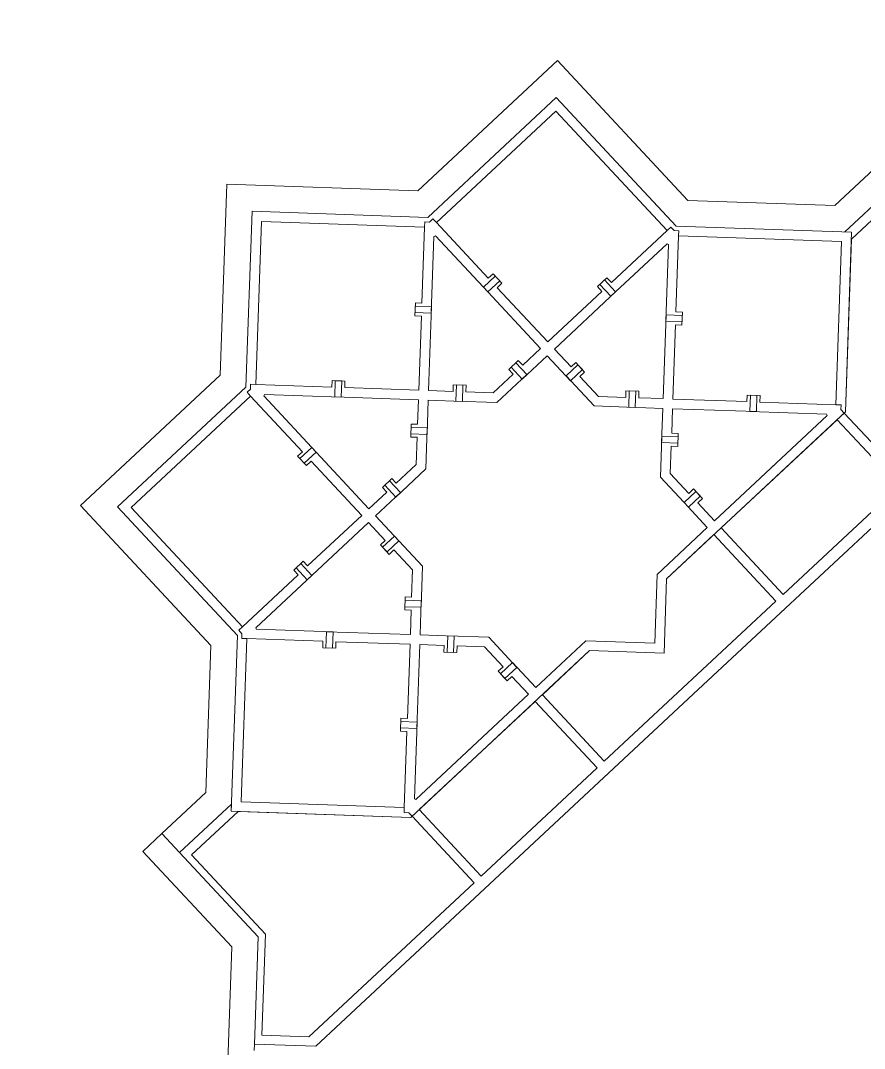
# Model space of a CAD drawing. Header units: inches. Extents: x 733725 to 1472938, y 4017711 to 8040520.
# Drawn here: x 734738.35 to 734764.37, y 4018826.82 to 4018858.49 of the extents above; entities that cross this region are included whole.
import ezdxf

# ---------------------------------------------------------------- set-up
doc = ezdxf.new("R2010")
doc.units = ezdxf.units.IN
doc.header["$MEASUREMENT"] = 0
doc.layers.add('H-HARAM3', color=123, linetype='Continuous', lineweight=5)
doc.layers.add('H-MAFSALL', color=31, linetype='Continuous', lineweight=13)

msp = doc.modelspace()

# ---------------------------------------------------------------- hatches: boundary and pattern name
at = {"layer": 'H-MAFSALL'}
h = msp.add_hatch(dxfattribs=at)
h.set_pattern_fill('ANGLE', color=256, scale=0.3, angle=45, style=0)
h.set_pattern_definition([(44.999999983, (-0.0012, 0.0002), (-1.4817422595, 1.4817422604), [1.524, -0.5715]), (134.999999983, (-0.0012, 0.0002), (-1.4817422604, -1.4817422595), [1.524, -0.5715])])
edge = h.paths.add_edge_path(flags=16)
edge.add_arc((734483.445, 4019138.19), 8, -50, 310)
edge = h.paths.add_edge_path(flags=16)
edge.add_arc((735041.69, 4018744.78), 5, 130, 310)
edge.add_arc((735041.69, 4018744.78), 5, -50, 130)
edge = h.paths.add_edge_path(flags=16)
edge.add_arc((734929.449, 4018650.032), 10, 307.1029, 310)
edge.add_line((734935.877, 4018642.372), (734935.481, 4018642.057))
edge = h.paths.add_edge_path(flags=16)
edge.add_arc((734448.304, 4018988.959), 5, -50, 310)
edge = h.paths.add_edge_path(flags=16)
edge.add_arc((734929.449, 4018650.032), 10, -50, 310)
edge = h.paths.add_edge_path()
edge.add_line((734470.495, 4018819.804), (734535.003, 4018852.189))
edge.add_line((734535.003, 4018852.189), (734535.003, 4018852.189))
edge.add_line((734535.003, 4018852.189), (734572.914, 4018810.916))
edge.add_arc((734615.714, 4018815.067), 43, 185.5397, 259.5981)
edge.add_line((734607.95, 4018772.774), (734656.259, 4018720.181))
edge.add_line((734656.259, 4018720.181), (734681.017, 4018702.881))
edge.add_line((734681.017, 4018702.881), (734689.467, 4018687.669))
edge.add_line((734689.467, 4018687.669), (734694.857, 4018680.12))
edge.add_line((734694.857, 4018680.12), (734719.321, 4018651.346))
edge.add_line((734719.321, 4018651.346), (734735.321, 4018631.946))
edge.add_line((734735.321, 4018631.946), (734738.811, 4018624.304))
edge.add_line((734738.811, 4018624.304), (734748.26, 4018603.512))
edge.add_line((734748.26, 4018603.512), (734747.516, 4018601.656))
edge.add_arc((734785.506, 4018511.871), 97.491, 107.72929, 112.93457, ccw=False)
edge.add_arc((734656.551, 4018541.881), 117.492, 25.08126, 32.34036, ccw=False)
edge.add_line((734762.964, 4018591.686), (734809.18, 4018581.942))
edge.add_line((734809.18, 4018581.942), (734866.219, 4018571.729))
edge.add_line((734866.219, 4018571.729), (734867.898, 4018578.513))
edge.add_line((734867.898, 4018578.513), (734907.725, 4018615.005))
edge.add_line((734907.725, 4018615.005), (734912.431, 4018609.829))
edge.add_line((734912.431, 4018609.829), (734975.64, 4018667.103))
edge.add_line((734975.64, 4018667.103), (734970.981, 4018672.229))
edge.add_line((734970.981, 4018672.229), (735032.04, 4018727.74))
edge.add_line((735032.04, 4018727.74), (735037.306, 4018722.006))
edge.add_line((735037.306, 4018722.006), (735052.413, 4018735.663))
edge.add_line((735052.413, 4018735.663), (735059.338, 4018741.922))
edge.add_line((735059.338, 4018741.922), (735066.401, 4018748.341))
edge.add_line((735066.401, 4018748.341), (735061.106, 4018754.165))
edge.add_line((735061.106, 4018754.165), (735117.118, 4018805.091))
edge.add_line((735117.118, 4018805.091), (735104.817, 4018818.622))
edge.add_line((735104.817, 4018818.622), (734958.677, 4018685.762))
edge.add_line((734958.677, 4018685.762), (734951.519, 4018693.635))
edge.add_line((734951.519, 4018693.635), (734933.872, 4018677.591))
edge.add_line((734933.872, 4018677.591), (734905.385, 4018651.693))
edge.add_line((734905.385, 4018651.693), (734888.108, 4018635.985))
edge.add_line((734888.108, 4018635.985), (734892.767, 4018630.86))
edge.add_line((734892.767, 4018630.86), (734854.667, 4018596.221))
edge.add_line((734854.667, 4018596.221), (734784.293, 4018608.823))
edge.add_arc((734788.7, 4018633.431), 25, 217.1653, 259.8479, ccw=False)
edge.add_line((734768.777, 4018618.328), (734704.047, 4018703.715))
edge.add_line((734704.047, 4018703.715), (734708.534, 4018710.947))
edge.add_line((734708.534, 4018710.947), (734700.207, 4018716.114))
edge.add_line((734700.207, 4018716.114), (734704.039, 4018722.289))
edge.add_line((734704.039, 4018722.289), (734698.091, 4018725.98))
edge.add_line((734698.091, 4018725.98), (734702.273, 4018732.721))
edge.add_line((734702.273, 4018732.721), (734702.336, 4018732.679))
edge.add_arc((734708.117, 4018741.415), 10.475, 236.5024, 314.0512)
edge.add_line((734715.401, 4018733.886), (734717.159, 4018735.485))
edge.add_line((734717.159, 4018735.485), (734722.231, 4018740.095))
edge.add_line((734722.231, 4018740.095), (734720.065, 4018742.478))
edge.add_line((734720.065, 4018742.478), (734726.132, 4018747.994))
edge.add_line((734726.132, 4018747.994), (734719.41, 4018755.387))
edge.add_line((734719.41, 4018755.387), (734713.218, 4018749.758))
edge.add_line((734713.218, 4018749.758), (734710.291, 4018752.978))
edge.add_line((734710.291, 4018752.978), (734716.483, 4018758.607))
edge.add_line((734716.483, 4018758.607), (734709.759, 4018766.003))
edge.add_line((734709.759, 4018766.003), (734703.567, 4018760.373))
edge.add_line((734703.567, 4018760.373), (734700.64, 4018763.593))
edge.add_line((734700.64, 4018763.593), (734706.832, 4018769.222))
edge.add_line((734706.832, 4018769.222), (734700.111, 4018776.616))
edge.add_line((734700.111, 4018776.616), (734694.4, 4018771.424))
edge.add_line((734694.4, 4018771.424), (734692.234, 4018773.807))
edge.add_line((734692.234, 4018773.807), (734686.631, 4018768.713))
edge.add_line((734686.631, 4018768.713), (734683.931, 4018766.258))
edge.add_arc((734691.488, 4018755.604), 13.062, 125.3471, 234.1486)
edge.add_line((734683.838, 4018745.017), (734679.674, 4018738.306))
edge.add_line((734679.674, 4018738.306), (734673.726, 4018741.996))
edge.add_line((734673.726, 4018741.996), (734673.41, 4018741.491))
edge.add_line((734673.41, 4018741.491), (734673.274, 4018741.576))
edge.add_line((734673.274, 4018741.576), (734669.424, 4018735.372))
edge.add_line((734669.424, 4018735.372), (734662.891, 4018739.425))
edge.add_line((734662.891, 4018739.425), (734661.12, 4018740.524))
edge.add_line((734661.12, 4018740.524), (734662.269, 4018742.424))
edge.add_line((734662.269, 4018742.424), (734639.091, 4018767.919))
edge.add_line((734639.091, 4018767.919), (734644.863, 4018773.166))
edge.add_line((734644.863, 4018773.166), (734641.27, 4018777.117))
edge.add_line((734641.27, 4018777.117), (734635.499, 4018771.87))
edge.add_line((734635.499, 4018771.87), (734624.539, 4018783.924))
edge.add_line((734624.539, 4018783.924), (734623.801, 4018783.25))
edge.add_line((734623.801, 4018783.25), (734611.491, 4018796.79))
edge.add_line((734611.491, 4018796.79), (734615.969, 4018800.904))
edge.add_line((734615.969, 4018800.904), (734613.206, 4018803.943))
edge.add_line((734613.206, 4018803.943), (734611.359, 4018802.264))
edge.add_line((734611.359, 4018802.264), (734611.02, 4018802.637))
edge.add_line((734611.02, 4018802.637), (734608.08, 4018802.777))
edge.add_line((734608.08, 4018802.777), (734607.708, 4018802.438))
edge.add_line((734607.708, 4018802.438), (734600.959, 4018809.861))
edge.add_line((734600.959, 4018809.861), (734601.332, 4018810.2))
edge.add_line((734601.332, 4018810.2), (734601.471, 4018813.14))
edge.add_line((734601.471, 4018813.14), (734601.133, 4018813.512))
edge.add_line((734601.133, 4018813.512), (734602.98, 4018815.191))
edge.add_line((734602.98, 4018815.191), (734600.195, 4018818.254))
edge.add_line((734600.195, 4018818.254), (734595.696, 4018814.164))
edge.add_line((734595.696, 4018814.164), (734583.386, 4018827.704))
edge.add_line((734583.386, 4018827.704), (734584.128, 4018828.375))
edge.add_line((734584.128, 4018828.375), (734573.169, 4018840.43))
edge.add_line((734573.169, 4018840.43), (734578.94, 4018845.677))
edge.add_line((734578.94, 4018845.677), (734575.348, 4018849.628))
edge.add_line((734575.348, 4018849.628), (734569.576, 4018844.381))
edge.add_line((734569.576, 4018844.381), (734546.398, 4018869.875))
edge.add_line((734546.398, 4018869.875), (734544.397, 4018868.912))
edge.add_line((734544.397, 4018868.912), (734540.057, 4018877.668))
edge.add_line((734540.057, 4018877.668), (734546.599, 4018880.911))
edge.add_line((734546.599, 4018880.911), (734546.526, 4018881.057))
edge.add_line((734546.526, 4018881.057), (734547.06, 4018881.322))
edge.add_line((734547.06, 4018881.322), (734543.952, 4018887.593))
edge.add_line((734543.952, 4018887.593), (734551.028, 4018891.101))
edge.add_arc((734562.294, 4018897.711), 13.062, 210.4016, 319.2031)
edge.add_line((734572.182, 4018889.177), (734580.485, 4018896.725))
edge.add_line((734580.485, 4018896.725), (734578.319, 4018899.107))
edge.add_line((734578.319, 4018899.107), (734584.029, 4018904.299))
edge.add_line((734584.029, 4018904.299), (734577.183, 4018911.579))
edge.add_line((734577.183, 4018911.579), (734571.116, 4018906.063))
edge.add_line((734571.116, 4018906.063), (734568.189, 4018909.283))
edge.add_line((734568.189, 4018909.283), (734574.256, 4018914.799))
edge.add_line((734574.256, 4018914.799), (734567.532, 4018922.195))
edge.add_line((734567.532, 4018922.195), (734561.465, 4018916.679))
edge.add_line((734561.465, 4018916.679), (734558.538, 4018919.898))
edge.add_line((734558.538, 4018919.898), (734564.605, 4018925.414))
edge.add_line((734564.605, 4018925.414), (734558.008, 4018932.921))
edge.add_line((734558.008, 4018932.921), (734551.941, 4018927.405))
edge.add_line((734551.941, 4018927.405), (734549.774, 4018929.787))
edge.add_line((734549.774, 4018929.787), (734542.945, 4018923.578))
edge.add_arc((734549.637, 4018915.633), 10.388, 130.1084, 208.8482)
edge.add_line((734540.538, 4018910.621), (734533.43, 4018907.097))
edge.add_line((734533.43, 4018907.097), (734530.321, 4018913.369))
edge.add_line((734530.321, 4018913.369), (734523.81, 4018910.141))
edge.add_line((734523.81, 4018910.141), (734519.422, 4018918.991))
edge.add_line((734519.422, 4018918.991), (734518.414, 4018918.49))
edge.add_line((734518.414, 4018918.49), (734483.652, 4018963.612))
edge.add_line((734483.652, 4018963.612), (734466.216, 4018986.25))
edge.add_arc((734446.342, 4018986.524), 19.876, -0.7881, 95.2465)
edge.add_line((734444.525, 4019006.316), (734441.745, 4019010.015))
edge.add_arc((734457.733, 4019022.03), 20, 159.6381, 216.9245, ccw=False)
edge.add_line((734438.983, 4019028.989), (734449.624, 4019057.661))
edge.add_arc((734468.375, 4019050.702), 20, 132.2751, 159.6381, ccw=False)
edge.add_line((734454.921, 4019065.5), (734492.174, 4019099.369))
edge.add_line((734492.174, 4019099.369), (734492.352, 4019103.094))
edge.add_line((734492.352, 4019103.094), (734518.495, 4019128.91))
edge.add_line((734518.495, 4019128.91), (734515.932, 4019129.032))
edge.add_line((734515.932, 4019129.032), (734509.618, 4019135.985))
edge.add_line((734509.618, 4019135.985), (734510.13, 4019146.749))
edge.add_line((734510.13, 4019146.749), (734519.735, 4019155.04))
edge.add_line((734519.735, 4019155.04), (734521.152, 4019171.133))
edge.add_line((734521.152, 4019171.133), (734507.472, 4019199.486))
edge.add_line((734507.472, 4019199.486), (734476.686, 4019171.099))
edge.add_line((734476.686, 4019171.099), (734472.574, 4019167.308))
edge.add_line((734472.574, 4019167.308), (734466.913, 4019162.087))
edge.add_line((734466.913, 4019162.087), (734466.392, 4019149.251))
edge.add_line((734466.392, 4019149.251), (734473.058, 4019142.023))
edge.add_line((734473.058, 4019142.023), (734470.728, 4019136.003))
edge.add_line((734470.728, 4019136.003), (734468.209, 4019122.907))
edge.add_line((734468.209, 4019122.907), (734466.607, 4019104.847))
edge.add_line((734466.607, 4019104.847), (734464.67, 4019103.328))
edge.add_line((734464.67, 4019103.328), (734460.43, 4019099.47))
edge.add_line((734460.43, 4019099.47), (734439.912, 4019080.557))
edge.add_arc((734466.972, 4019051.099), 40, 132.5703, 159.9333)
edge.add_line((734429.4, 4019064.824), (734425.787, 4019054.932))
edge.add_arc((734492.611, 4019019.499), 75.638, 152.06563, 155.27115)
edge.add_line((734423.91, 4019051.14), (734418.436, 4019034.299))
edge.add_line((734418.436, 4019034.299), (734418.393, 4019032.833))
edge.add_arc((734464.107, 4019027.499), 46.024, 173.3446, 190.8662)
edge.add_arc((734458.101, 4019026.815), 40, 191.5252, 222.5703)
edge.add_line((734428.643, 4018999.755), (734431.55, 4018996.591))
edge.add_arc((734450.637, 4018990.594), 20.007, 162.5586, 282.582)
edge.add_line((734454.995, 4018971.068), (734472.935, 4018951.538))
edge.add_line((734472.935, 4018951.538), (734489.366, 4018933.651))
edge.add_line((734489.366, 4018933.651), (734498.083, 4018916.295))
edge.add_line((734498.083, 4018916.295), (734467.009, 4018900.695))
edge.add_line((734467.009, 4018900.695), (734457.734, 4018896.038))
edge.add_line((734457.734, 4018896.038), (734446.846, 4018890.572))
edge.add_line((734446.846, 4018890.572), (734436.474, 4018885.365))
edge.add_line((734436.474, 4018885.365), (734448.8, 4018875.981))
edge.add_line((734448.8, 4018875.981), (734461.775, 4018837.145))
edge.add_line((734461.775, 4018837.145), (734470.495, 4018819.804))

# ---------------------------------------------------------------- linework, layer by layer
at = {"layer": 'H-HARAM3'}
for p, q in [((734750.603, 4018853.242), (734754.909, 4018857.259)), ((734750.603, 4018853.242), (734754.909, 4018857.259)), ((734754.909, 4018857.259), (734758.926, 4018852.952)), ((734754.909, 4018857.259), (734758.926, 4018852.952)), ((734750.908, 4018852.426), (734754.87, 4018856.122)), ((734750.908, 4018852.426), (734754.87, 4018856.122)), ((734754.87, 4018856.122), (734758.565, 4018852.16)), ((734754.87, 4018856.122), (734758.565, 4018852.16)), ((734754.855, 4018855.698), (734751.177, 4018852.267)), ((734754.855, 4018855.698), (734751.177, 4018852.267)), ((734758.286, 4018852.02), (734754.855, 4018855.698)), ((734758.286, 4018852.02), (734754.855, 4018855.698)), ((734763.462, 4018852.795), (734764.817, 4018854.058)), ((734763.462, 4018852.795), (734764.817, 4018854.058)), ((734744.513, 4018847.561), (734744.717, 4018853.447)), ((734744.513, 4018847.561), (734744.717, 4018853.447)), ((734744.717, 4018853.447), (734750.603, 4018853.242)), ((734744.717, 4018853.447), (734750.603, 4018853.242)), ((734765.366, 4018853.47), (734763.767, 4018851.979)), ((734765.366, 4018853.47), (734763.767, 4018851.979)), ((734763.972, 4018851.76), (734765.409, 4018853.1)), ((734763.972, 4018851.76), (734765.409, 4018853.1)), ((734758.926, 4018852.952), (734763.462, 4018852.795)), ((734758.926, 4018852.952), (734763.462, 4018852.795)), ((734745.305, 4018847.2), (734745.493, 4018852.615)), ((734745.305, 4018847.2), (734745.493, 4018852.615)), ((734745.493, 4018852.615), (734750.908, 4018852.426)), ((734745.493, 4018852.615), (734750.908, 4018852.426)), ((734751.068, 4018852.384), (734750.961, 4018852.284)), ((734750.961, 4018852.284), (734751.068, 4018852.384)), ((734750.961, 4018852.284), (734751.068, 4018852.384)), ((734751.068, 4018852.384), (734750.961, 4018852.284)), ((734751.177, 4018852.267), (734751.068, 4018852.384)), ((734751.068, 4018852.384), (734751.177, 4018852.267)), ((734751.177, 4018852.267), (734751.068, 4018852.384)), ((734751.068, 4018852.384), (734751.177, 4018852.267)), ((734745.783, 4018852.304), (734745.608, 4018847.278)), ((734745.783, 4018852.304), (734745.608, 4018847.278)), ((734750.81, 4018852.13), (734745.783, 4018852.304)), ((734750.81, 4018852.13), (734745.783, 4018852.304)), ((734750.728, 4018849.787), (734750.81, 4018852.13)), ((734750.728, 4018849.787), (734750.81, 4018852.13)), ((734750.815, 4018852.29), (734750.81, 4018852.13)), ((734750.81, 4018852.13), (734750.815, 4018852.29)), ((734750.815, 4018852.29), (734750.81, 4018852.13)), ((734750.81, 4018852.13), (734750.815, 4018852.29)), ((734750.961, 4018852.284), (734750.815, 4018852.29)), ((734750.815, 4018852.29), (734750.961, 4018852.284)), ((734750.961, 4018852.284), (734750.815, 4018852.29)), ((734750.815, 4018852.29), (734750.961, 4018852.284)), ((734751.177, 4018852.267), (734752.776, 4018850.553)), ((734751.177, 4018852.267), (734752.776, 4018850.553)), ((734758.403, 4018852.129), (734758.286, 4018852.02)), ((734758.286, 4018852.02), (734758.403, 4018852.129)), ((734758.403, 4018852.129), (734758.286, 4018852.02)), ((734758.286, 4018852.02), (734758.403, 4018852.129)), ((734758.502, 4018852.022), (734758.403, 4018852.129)), ((734758.403, 4018852.129), (734758.502, 4018852.022)), ((734758.502, 4018852.022), (734758.403, 4018852.129)), ((734758.403, 4018852.129), (734758.502, 4018852.022)), ((734758.565, 4018852.16), (734763.979, 4018851.972)), ((734758.565, 4018852.16), (734763.979, 4018851.972)), ((734751.017, 4018849.476), (734751.1, 4018851.842)), ((734751.017, 4018849.476), (734751.1, 4018851.842)), ((734751.1, 4018851.842), (734751.123, 4018851.851)), ((734751.1, 4018851.842), (734751.123, 4018851.851)), ((734751.123, 4018851.851), (734751.147, 4018851.859)), ((734751.123, 4018851.851), (734751.147, 4018851.859)), ((734751.147, 4018851.859), (734752.761, 4018850.129)), ((734751.147, 4018851.859), (734752.761, 4018850.129)), ((734756.571, 4018850.421), (734758.286, 4018852.02)), ((734756.571, 4018850.421), (734758.286, 4018852.02)), ((734758.648, 4018852.017), (734758.502, 4018852.022)), ((734758.502, 4018852.022), (734758.648, 4018852.017)), ((734758.648, 4018852.017), (734758.502, 4018852.022)), ((734758.502, 4018852.022), (734758.648, 4018852.017)), ((734758.642, 4018851.857), (734758.561, 4018849.514)), ((734758.642, 4018851.857), (734758.561, 4018849.514)), ((734758.642, 4018851.857), (734758.648, 4018852.017)), ((734758.648, 4018852.017), (734758.642, 4018851.857)), ((734758.642, 4018851.857), (734758.648, 4018852.017)), ((734758.648, 4018852.017), (734758.642, 4018851.857)), ((734763.669, 4018851.682), (734758.642, 4018851.857)), ((734763.669, 4018851.682), (734758.642, 4018851.857)), ((734763.767, 4018851.979), (734763.979, 4018851.972)), ((734763.767, 4018851.979), (734763.979, 4018851.972)), ((734763.979, 4018851.972), (734763.787, 4018846.433)), ((734763.979, 4018851.972), (734763.787, 4018846.433)), ((734763.979, 4018851.972), (734763.787, 4018846.433)), ((734763.979, 4018851.972), (734763.787, 4018846.433)), ((734763.787, 4018846.433), (734763.972, 4018851.76)), ((734763.787, 4018846.433), (734763.972, 4018851.76)), ((734758.287, 4018851.611), (734756.557, 4018849.997)), ((734758.287, 4018851.611), (734756.557, 4018849.997)), ((734758.251, 4018849.225), (734758.333, 4018851.59)), ((734758.251, 4018849.225), (734758.333, 4018851.59)), ((734758.31, 4018851.601), (734758.287, 4018851.611)), ((734758.31, 4018851.601), (734758.287, 4018851.611)), ((734758.333, 4018851.59), (734758.31, 4018851.601)), ((734758.333, 4018851.59), (734758.31, 4018851.601)), ((734763.494, 4018846.655), (734763.669, 4018851.682)), ((734763.494, 4018846.655), (734763.669, 4018851.682)), ((734752.99, 4018850.616), (734752.625, 4018850.275)), ((734752.99, 4018850.616), (734752.625, 4018850.275)), ((734752.761, 4018850.129), (734753.127, 4018850.47)), ((734752.761, 4018850.129), (734753.127, 4018850.47)), ((734752.776, 4018850.553), (734752.922, 4018850.689)), ((734752.776, 4018850.553), (734752.922, 4018850.689)), ((734752.922, 4018850.689), (734753.195, 4018850.397)), ((734752.922, 4018850.689), (734753.195, 4018850.397)), ((734753.127, 4018850.47), (734752.99, 4018850.616)), ((734753.127, 4018850.47), (734752.99, 4018850.616)), ((734756.142, 4018850.294), (734756.435, 4018850.567)), ((734756.142, 4018850.294), (734756.435, 4018850.567)), ((734756.216, 4018850.362), (734756.362, 4018850.499)), ((734756.216, 4018850.362), (734756.362, 4018850.499)), ((734756.362, 4018850.499), (734756.703, 4018850.133)), ((734756.362, 4018850.499), (734756.703, 4018850.133)), ((734756.435, 4018850.567), (734756.571, 4018850.421)), ((734756.435, 4018850.567), (734756.571, 4018850.421)), ((734752.625, 4018850.275), (734754.388, 4018848.384)), ((734752.625, 4018850.275), (734754.388, 4018848.384)), ((734753.195, 4018850.397), (734753.049, 4018850.26)), ((734753.195, 4018850.397), (734753.049, 4018850.26)), ((734753.049, 4018850.26), (734754.608, 4018848.589)), ((734753.049, 4018850.26), (734754.608, 4018848.589)), ((734754.608, 4018848.589), (734756.279, 4018850.148)), ((734754.608, 4018848.589), (734756.279, 4018850.148)), ((734756.279, 4018850.148), (734756.142, 4018850.294)), ((734756.279, 4018850.148), (734756.142, 4018850.294)), ((734756.557, 4018849.997), (734756.216, 4018850.362)), ((734756.557, 4018849.997), (734756.216, 4018850.362)), ((734756.703, 4018850.133), (734754.812, 4018848.369)), ((734756.703, 4018850.133), (734754.812, 4018848.369)), ((734750.514, 4018849.394), (734750.528, 4018849.794)), ((734750.514, 4018849.394), (734750.528, 4018849.794)), ((734750.525, 4018849.694), (734750.518, 4018849.494)), ((734750.525, 4018849.694), (734750.518, 4018849.494)), ((734751.024, 4018849.676), (734750.525, 4018849.694)), ((734751.024, 4018849.676), (734750.525, 4018849.694)), ((734750.528, 4018849.794), (734750.728, 4018849.787)), ((734750.528, 4018849.794), (734750.728, 4018849.787)), ((734750.934, 4018847.092), (734751.024, 4018849.676)), ((734750.934, 4018847.092), (734751.024, 4018849.676)), ((734758.561, 4018849.514), (734758.761, 4018849.507)), ((734758.561, 4018849.514), (734758.761, 4018849.507)), ((734758.761, 4018849.507), (734758.747, 4018849.108)), ((734758.761, 4018849.507), (734758.747, 4018849.108)), ((734750.714, 4018849.387), (734750.514, 4018849.394)), ((734750.714, 4018849.387), (734750.514, 4018849.394)), ((734750.518, 4018849.494), (734751.017, 4018849.476)), ((734750.518, 4018849.494), (734751.017, 4018849.476)), ((734750.635, 4018847.103), (734750.714, 4018849.387)), ((734750.635, 4018847.103), (734750.714, 4018849.387)), ((734758.168, 4018846.841), (734758.258, 4018849.425)), ((734758.168, 4018846.841), (734758.258, 4018849.425)), ((734758.75, 4018849.207), (734758.251, 4018849.225)), ((734758.75, 4018849.207), (734758.251, 4018849.225)), ((734758.258, 4018849.425), (734758.757, 4018849.407)), ((734758.258, 4018849.425), (734758.757, 4018849.407)), ((734758.757, 4018849.407), (734758.75, 4018849.207)), ((734758.757, 4018849.407), (734758.75, 4018849.207)), ((734758.547, 4018849.114), (734758.468, 4018846.83)), ((734758.547, 4018849.114), (734758.468, 4018846.83)), ((734758.747, 4018849.108), (734758.547, 4018849.114)), ((734758.747, 4018849.108), (734758.547, 4018849.114)), ((734759.244, 4018837.873), (734771.026, 4018848.863)), ((734759.244, 4018837.873), (734771.026, 4018848.863)), ((734754.388, 4018848.384), (734753.837, 4018847.87)), ((734754.388, 4018848.384), (734753.837, 4018847.87)), ((734754.812, 4018848.369), (734755.326, 4018847.818)), ((734754.812, 4018848.369), (734755.326, 4018847.818)), ((734753.7, 4018848.016), (734753.408, 4018847.743)), ((734753.7, 4018848.016), (734753.408, 4018847.743)), ((734753.481, 4018847.812), (734753.627, 4018847.948)), ((734753.481, 4018847.812), (734753.627, 4018847.948)), ((734753.627, 4018847.948), (734753.968, 4018847.582)), ((734753.627, 4018847.948), (734753.968, 4018847.582)), ((734753.837, 4018847.87), (734753.7, 4018848.016)), ((734753.837, 4018847.87), (734753.7, 4018848.016)), ((734754.593, 4018848.165), (734753.822, 4018847.446)), ((734754.593, 4018848.165), (734753.822, 4018847.446)), ((734755.312, 4018847.394), (734754.593, 4018848.165)), ((734755.312, 4018847.394), (734754.593, 4018848.165)), ((734755.326, 4018847.818), (734755.473, 4018847.955)), ((734755.326, 4018847.818), (734755.473, 4018847.955)), ((734755.473, 4018847.955), (734755.745, 4018847.662)), ((734755.473, 4018847.955), (734755.745, 4018847.662)), ((734753.408, 4018847.743), (734753.544, 4018847.597)), ((734753.408, 4018847.743), (734753.544, 4018847.597)), ((734753.822, 4018847.446), (734753.481, 4018847.812)), ((734753.822, 4018847.446), (734753.481, 4018847.812)), ((734755.175, 4018847.54), (734755.541, 4018847.881)), ((734755.175, 4018847.54), (734755.541, 4018847.881)), ((734755.677, 4018847.735), (734755.312, 4018847.394)), ((734755.677, 4018847.735), (734755.312, 4018847.394)), ((734755.541, 4018847.881), (734755.677, 4018847.735)), ((734755.541, 4018847.881), (734755.677, 4018847.735)), ((734755.745, 4018847.662), (734755.599, 4018847.526)), ((734755.745, 4018847.662), (734755.599, 4018847.526)), ((734740.206, 4018843.544), (734744.513, 4018847.561)), ((734740.206, 4018843.544), (734744.513, 4018847.561)), ((734747.951, 4018847.196), (734747.958, 4018847.396)), ((734747.951, 4018847.196), (734747.958, 4018847.396)), ((734747.958, 4018847.396), (734748.357, 4018847.382)), ((734747.958, 4018847.396), (734748.357, 4018847.382)), ((734748.04, 4018846.893), (734748.058, 4018847.393)), ((734748.04, 4018846.893), (734748.058, 4018847.393)), ((734748.058, 4018847.393), (734748.257, 4018847.386)), ((734748.058, 4018847.393), (734748.257, 4018847.386)), ((734748.257, 4018847.386), (734748.24, 4018846.886)), ((734748.257, 4018847.386), (734748.24, 4018846.886)), ((734748.357, 4018847.382), (734748.35, 4018847.182)), ((734748.357, 4018847.382), (734748.35, 4018847.182)), ((734753.544, 4018847.597), (734752.929, 4018847.023)), ((734753.544, 4018847.597), (734752.929, 4018847.023)), ((734753.968, 4018847.582), (734753.043, 4018846.719)), ((734753.968, 4018847.582), (734753.043, 4018846.719)), ((734756.039, 4018846.615), (734755.175, 4018847.54)), ((734756.039, 4018846.615), (734755.175, 4018847.54)), ((734755.599, 4018847.526), (734756.173, 4018846.91)), ((734755.599, 4018847.526), (734756.173, 4018846.91)), ((734741.343, 4018843.505), (734745.305, 4018847.2)), ((734741.343, 4018843.505), (734745.305, 4018847.2)), ((734745.336, 4018847.038), (734745.443, 4018847.137)), ((734745.443, 4018847.137), (734745.336, 4018847.038)), ((734745.336, 4018847.038), (734745.443, 4018847.137)), ((734745.443, 4018847.137), (734745.336, 4018847.038)), ((734745.445, 4018846.921), (734745.336, 4018847.038)), ((734745.336, 4018847.038), (734745.445, 4018846.921)), ((734745.445, 4018846.921), (734745.336, 4018847.038)), ((734745.336, 4018847.038), (734745.445, 4018846.921)), ((734745.443, 4018847.137), (734745.448, 4018847.283)), ((734745.448, 4018847.283), (734745.443, 4018847.137)), ((734745.443, 4018847.137), (734745.448, 4018847.283)), ((734745.448, 4018847.283), (734745.443, 4018847.137)), ((734745.448, 4018847.283), (734745.608, 4018847.278)), ((734745.608, 4018847.278), (734745.448, 4018847.283)), ((734745.608, 4018847.278), (734745.448, 4018847.283)), ((734745.448, 4018847.283), (734745.608, 4018847.278)), ((734745.608, 4018847.278), (734747.951, 4018847.196)), ((734745.608, 4018847.278), (734747.951, 4018847.196)), ((734748.35, 4018847.182), (734750.635, 4018847.103)), ((734748.35, 4018847.182), (734750.635, 4018847.103)), ((734751.688, 4018847.066), (734750.934, 4018847.092)), ((734751.688, 4018847.066), (734750.934, 4018847.092)), ((734751.695, 4018847.266), (734751.688, 4018847.066)), ((734751.695, 4018847.266), (734751.688, 4018847.066)), ((734752.095, 4018847.252), (734751.695, 4018847.266)), ((734752.095, 4018847.252), (734751.695, 4018847.266)), ((734751.777, 4018846.763), (734751.795, 4018847.263)), ((734751.777, 4018846.763), (734751.795, 4018847.263)), ((734751.795, 4018847.263), (734751.995, 4018847.256)), ((734751.795, 4018847.263), (734751.995, 4018847.256)), ((734751.995, 4018847.256), (734751.977, 4018846.756)), ((734751.995, 4018847.256), (734751.977, 4018846.756)), ((734752.088, 4018847.052), (734752.095, 4018847.252)), ((734752.088, 4018847.052), (734752.095, 4018847.252)), ((734752.929, 4018847.023), (734752.088, 4018847.052)), ((734752.929, 4018847.023), (734752.088, 4018847.052)), ((734757.015, 4018846.881), (734757.021, 4018847.081)), ((734757.015, 4018846.881), (734757.021, 4018847.081)), ((734757.021, 4018847.081), (734757.421, 4018847.067)), ((734757.021, 4018847.081), (734757.421, 4018847.067)), ((734757.104, 4018846.578), (734757.121, 4018847.077)), ((734757.104, 4018846.578), (734757.121, 4018847.077)), ((734757.121, 4018847.077), (734757.321, 4018847.07)), ((734757.121, 4018847.077), (734757.321, 4018847.07)), ((734757.321, 4018847.07), (734757.304, 4018846.571)), ((734757.321, 4018847.07), (734757.304, 4018846.571)), ((734757.421, 4018847.067), (734757.414, 4018846.867)), ((734757.421, 4018847.067), (734757.414, 4018846.867)), ((734741.767, 4018843.49), (734745.445, 4018846.921)), ((734741.767, 4018843.49), (734745.445, 4018846.921)), ((734745.445, 4018846.921), (734747.044, 4018845.207)), ((734745.445, 4018846.921), (734747.044, 4018845.207)), ((734745.864, 4018846.945), (734745.854, 4018846.923)), ((734745.864, 4018846.945), (734745.854, 4018846.923)), ((734745.854, 4018846.923), (734747.468, 4018845.192)), ((734745.854, 4018846.923), (734747.468, 4018845.192)), ((734745.875, 4018846.968), (734745.864, 4018846.945)), ((734745.875, 4018846.968), (734745.864, 4018846.945)), ((734748.24, 4018846.886), (734745.875, 4018846.968)), ((734748.24, 4018846.886), (734745.875, 4018846.968)), ((734750.624, 4018846.803), (734748.04, 4018846.893)), ((734750.624, 4018846.803), (734748.04, 4018846.893)), ((734750.598, 4018846.05), (734750.624, 4018846.803)), ((734750.598, 4018846.05), (734750.624, 4018846.803)), ((734750.924, 4018846.793), (734750.887, 4018845.739)), ((734750.924, 4018846.793), (734750.887, 4018845.739)), ((734751.977, 4018846.756), (734750.924, 4018846.793)), ((734751.977, 4018846.756), (734750.924, 4018846.793)), ((734753.043, 4018846.719), (734751.777, 4018846.763)), ((734753.043, 4018846.719), (734751.777, 4018846.763)), ((734756.173, 4018846.91), (734757.015, 4018846.881)), ((734756.173, 4018846.91), (734757.015, 4018846.881)), ((734757.414, 4018846.867), (734758.168, 4018846.841)), ((734757.414, 4018846.867), (734758.168, 4018846.841)), ((734758.468, 4018846.83), (734760.752, 4018846.751)), ((734758.468, 4018846.83), (734760.752, 4018846.751)), ((734760.752, 4018846.751), (734760.759, 4018846.951)), ((734760.752, 4018846.751), (734760.759, 4018846.951)), ((734760.759, 4018846.951), (734761.158, 4018846.937)), ((734760.759, 4018846.951), (734761.158, 4018846.937)), ((734760.859, 4018846.947), (734760.841, 4018846.448)), ((734760.859, 4018846.947), (734760.841, 4018846.448)), ((734761.058, 4018846.94), (734760.859, 4018846.947)), ((734761.058, 4018846.94), (734760.859, 4018846.947)), ((734761.041, 4018846.441), (734761.058, 4018846.94)), ((734761.041, 4018846.441), (734761.058, 4018846.94)), ((734761.158, 4018846.937), (734761.151, 4018846.737)), ((734761.158, 4018846.937), (734761.151, 4018846.737)), ((734761.151, 4018846.737), (734763.494, 4018846.655)), ((734761.151, 4018846.737), (734763.494, 4018846.655)), ((734763.654, 4018846.65), (734763.494, 4018846.655)), ((734763.494, 4018846.655), (734763.654, 4018846.65)), ((734763.654, 4018846.65), (734763.494, 4018846.655)), ((734763.494, 4018846.655), (734763.654, 4018846.65)), ((734757.304, 4018846.571), (734756.039, 4018846.615)), ((734757.304, 4018846.571), (734756.039, 4018846.615)), ((734758.157, 4018846.541), (734757.104, 4018846.578)), ((734758.157, 4018846.541), (734757.104, 4018846.578)), ((734758.121, 4018845.488), (734758.157, 4018846.541)), ((734758.121, 4018845.488), (734758.157, 4018846.541)), ((734763.787, 4018846.433), (734758.275, 4018841.292)), ((734763.787, 4018846.433), (734758.275, 4018841.292)), ((734763.787, 4018846.433), (734758.275, 4018841.292)), ((734763.787, 4018846.433), (734758.275, 4018841.292)), ((734758.431, 4018845.777), (734758.457, 4018846.53)), ((734758.431, 4018845.777), (734758.457, 4018846.53)), ((734758.457, 4018846.53), (734761.041, 4018846.441)), ((734758.457, 4018846.53), (734761.041, 4018846.441)), ((734760.841, 4018846.448), (734763.207, 4018846.365)), ((734760.841, 4018846.448), (734763.207, 4018846.365)), ((734763.207, 4018846.365), (734763.215, 4018846.342)), ((734763.207, 4018846.365), (734763.215, 4018846.342)), ((734763.215, 4018846.342), (734763.224, 4018846.318)), ((734763.215, 4018846.342), (734763.224, 4018846.318)), ((734763.632, 4018846.288), (734763.749, 4018846.397)), ((734763.749, 4018846.397), (734763.632, 4018846.288)), ((734763.632, 4018846.288), (734763.749, 4018846.397)), ((734763.749, 4018846.397), (734763.632, 4018846.288)), ((734763.649, 4018846.504), (734763.654, 4018846.65)), ((734763.654, 4018846.65), (734763.649, 4018846.504)), ((734763.654, 4018846.65), (734763.649, 4018846.504)), ((734763.649, 4018846.504), (734763.654, 4018846.65)), ((734763.749, 4018846.397), (734763.649, 4018846.504)), ((734763.649, 4018846.504), (734763.749, 4018846.397)), ((734763.749, 4018846.397), (734763.649, 4018846.504)), ((734763.649, 4018846.504), (734763.749, 4018846.397)), ((734763.749, 4018846.397), (734763.787, 4018846.433)), ((734763.749, 4018846.397), (734763.787, 4018846.433)), ((734765.659, 4018844.349), (734763.749, 4018846.397)), ((734765.659, 4018844.349), (734763.749, 4018846.397)), ((734750.384, 4018845.657), (734750.398, 4018846.057)), ((734750.384, 4018845.657), (734750.398, 4018846.057)), ((734750.398, 4018846.057), (734750.598, 4018846.05)), ((734750.398, 4018846.057), (734750.598, 4018846.05)), ((734759.954, 4018842.857), (734763.529, 4018846.193)), ((734759.954, 4018842.857), (734763.529, 4018846.193)), ((734763.224, 4018846.318), (734761.493, 4018844.704)), ((734763.224, 4018846.318), (734761.493, 4018844.704)), ((734763.529, 4018846.193), (734765.44, 4018844.144)), ((734763.529, 4018846.193), (734765.44, 4018844.144)), ((734750.388, 4018845.757), (734750.395, 4018845.957)), ((734750.388, 4018845.757), (734750.395, 4018845.957)), ((734750.887, 4018845.739), (734750.388, 4018845.757)), ((734750.887, 4018845.739), (734750.388, 4018845.757)), ((734750.395, 4018845.957), (734750.894, 4018845.939)), ((734750.395, 4018845.957), (734750.894, 4018845.939)), ((734750.894, 4018845.939), (734750.85, 4018844.674)), ((734750.894, 4018845.939), (734750.85, 4018844.674)), ((734758.631, 4018845.77), (734758.431, 4018845.777)), ((734758.631, 4018845.77), (734758.431, 4018845.777)), ((734758.617, 4018845.37), (734758.631, 4018845.77)), ((734758.617, 4018845.37), (734758.631, 4018845.77)), ((734750.584, 4018845.65), (734750.384, 4018845.657)), ((734750.584, 4018845.65), (734750.384, 4018845.657)), ((734750.555, 4018844.809), (734750.584, 4018845.65)), ((734750.555, 4018844.809), (734750.584, 4018845.65)), ((734758.084, 4018844.422), (734758.128, 4018845.688)), ((734758.084, 4018844.422), (734758.128, 4018845.688)), ((734758.62, 4018845.47), (734758.121, 4018845.488)), ((734758.62, 4018845.47), (734758.121, 4018845.488)), ((734758.128, 4018845.688), (734758.627, 4018845.67)), ((734758.128, 4018845.688), (734758.627, 4018845.67)), ((734758.627, 4018845.67), (734758.62, 4018845.47)), ((734758.627, 4018845.67), (734758.62, 4018845.47)), ((734747.044, 4018845.207), (734746.898, 4018845.07)), ((734747.044, 4018845.207), (734746.898, 4018845.07)), ((734746.898, 4018845.07), (734747.171, 4018844.778)), ((734746.898, 4018845.07), (734747.171, 4018844.778)), ((734746.966, 4018844.997), (734747.332, 4018845.338)), ((734746.966, 4018844.997), (734747.332, 4018845.338)), ((734747.468, 4018845.192), (734747.103, 4018844.851)), ((734747.468, 4018845.192), (734747.103, 4018844.851)), ((734747.332, 4018845.338), (734749.096, 4018843.447)), ((734747.332, 4018845.338), (734749.096, 4018843.447)), ((734758.388, 4018844.536), (734758.417, 4018845.377)), ((734758.388, 4018844.536), (734758.417, 4018845.377)), ((734758.417, 4018845.377), (734758.617, 4018845.37)), ((734758.417, 4018845.377), (734758.617, 4018845.37)), ((734747.103, 4018844.851), (734746.966, 4018844.997)), ((734747.103, 4018844.851), (734746.966, 4018844.997)), ((734747.171, 4018844.778), (734747.317, 4018844.914)), ((734747.171, 4018844.778), (734747.317, 4018844.914)), ((734747.317, 4018844.914), (734748.876, 4018843.243)), ((734747.317, 4018844.914), (734748.876, 4018843.243)), ((734749.939, 4018844.234), (734750.555, 4018844.809)), ((734749.939, 4018844.234), (734750.555, 4018844.809)), ((734761.64, 4018844.84), (734759.749, 4018843.077)), ((734761.64, 4018844.84), (734759.749, 4018843.077)), ((734761.493, 4018844.704), (734761.64, 4018844.84)), ((734761.493, 4018844.704), (734761.64, 4018844.84)), ((734750.85, 4018844.674), (734749.925, 4018843.81)), ((734750.85, 4018844.674), (734749.925, 4018843.81)), ((734758.962, 4018843.921), (734758.388, 4018844.536)), ((734758.962, 4018843.921), (734758.388, 4018844.536)), ((734749.51, 4018844.108), (734749.803, 4018844.381)), ((734749.51, 4018844.108), (734749.803, 4018844.381)), ((734749.584, 4018844.176), (734749.73, 4018844.312)), ((734749.584, 4018844.176), (734749.73, 4018844.312)), ((734749.925, 4018843.81), (734749.584, 4018844.176)), ((734749.925, 4018843.81), (734749.584, 4018844.176)), ((734749.73, 4018844.312), (734750.071, 4018843.947)), ((734749.73, 4018844.312), (734750.071, 4018843.947)), ((734749.803, 4018844.381), (734749.939, 4018844.234)), ((734749.803, 4018844.381), (734749.939, 4018844.234)), ((734758.947, 4018843.497), (734758.084, 4018844.422)), ((734758.947, 4018843.497), (734758.084, 4018844.422)), ((734765.44, 4018844.144), (734761.864, 4018840.809)), ((734765.44, 4018844.144), (734761.864, 4018840.809)), ((734749.096, 4018843.447), (734749.647, 4018843.962)), ((734749.096, 4018843.447), (734749.647, 4018843.962)), ((734750.071, 4018843.947), (734749.3, 4018843.228)), ((734750.071, 4018843.947), (734749.3, 4018843.228)), ((734749.647, 4018843.962), (734749.51, 4018844.108)), ((734749.647, 4018843.962), (734749.51, 4018844.108)), ((734758.811, 4018843.643), (734759.176, 4018843.984)), ((734758.811, 4018843.643), (734759.176, 4018843.984)), ((734759.313, 4018843.838), (734758.947, 4018843.497)), ((734759.313, 4018843.838), (734758.947, 4018843.497)), ((734759.108, 4018844.057), (734758.962, 4018843.921)), ((734759.108, 4018844.057), (734758.962, 4018843.921)), ((734759.381, 4018843.764), (734759.108, 4018844.057)), ((734759.381, 4018843.764), (734759.108, 4018844.057)), ((734759.176, 4018843.984), (734759.313, 4018843.838)), ((734759.176, 4018843.984), (734759.313, 4018843.838)), ((734744.223, 4018839.238), (734740.206, 4018843.544)), ((734744.223, 4018839.238), (734740.206, 4018843.544)), ((734745.039, 4018839.543), (734741.343, 4018843.505)), ((734745.039, 4018839.543), (734741.343, 4018843.505)), ((734745.198, 4018839.812), (734741.767, 4018843.49)), ((734745.198, 4018839.812), (734741.767, 4018843.49)), ((734759.529, 4018842.872), (734758.811, 4018843.643)), ((734759.529, 4018842.872), (734758.811, 4018843.643)), ((734759.235, 4018843.628), (734759.381, 4018843.764)), ((734759.235, 4018843.628), (734759.381, 4018843.764)), ((734759.749, 4018843.077), (734759.235, 4018843.628)), ((734759.749, 4018843.077), (734759.235, 4018843.628)), ((734748.876, 4018843.243), (734747.205, 4018841.684)), ((734748.876, 4018843.243), (734747.205, 4018841.684)), ((734749.3, 4018843.228), (734750.019, 4018842.457)), ((734749.3, 4018843.228), (734750.019, 4018842.457)), ((734747.19, 4018841.26), (734749.081, 4018843.023)), ((734747.19, 4018841.26), (734749.081, 4018843.023)), ((734749.081, 4018843.023), (734749.595, 4018842.472)), ((734749.081, 4018843.023), (734749.595, 4018842.472)), ((734757.979, 4018841.426), (734759.529, 4018842.872)), ((734757.979, 4018841.426), (734759.529, 4018842.872)), ((734761.864, 4018840.809), (734759.954, 4018842.857)), ((734761.864, 4018840.809), (734759.954, 4018842.857)), ((734749.517, 4018842.263), (734749.883, 4018842.604)), ((734749.517, 4018842.263), (734749.883, 4018842.604)), ((734749.883, 4018842.604), (734750.746, 4018841.678)), ((734749.883, 4018842.604), (734750.746, 4018841.678)), ((734758.275, 4018841.292), (734759.734, 4018842.653)), ((734759.734, 4018842.653), (734758.275, 4018841.292)), ((734758.275, 4018841.292), (734759.734, 4018842.653)), ((734759.734, 4018842.653), (734758.275, 4018841.292)), ((734759.734, 4018842.653), (734761.645, 4018840.604)), ((734761.645, 4018840.604), (734759.734, 4018842.653)), ((734759.734, 4018842.653), (734761.645, 4018840.604)), ((734761.645, 4018840.604), (734759.734, 4018842.653)), ((734749.595, 4018842.472), (734749.449, 4018842.336)), ((734749.595, 4018842.472), (734749.449, 4018842.336)), ((734749.449, 4018842.336), (734749.722, 4018842.043)), ((734749.449, 4018842.336), (734749.722, 4018842.043)), ((734749.653, 4018842.116), (734749.517, 4018842.263)), ((734749.653, 4018842.116), (734749.517, 4018842.263)), ((734750.019, 4018842.457), (734749.653, 4018842.116)), ((734750.019, 4018842.457), (734749.653, 4018842.116)), ((734749.722, 4018842.043), (734749.868, 4018842.18)), ((734749.722, 4018842.043), (734749.868, 4018842.18)), ((734749.868, 4018842.18), (734750.442, 4018841.564)), ((734749.868, 4018842.18), (734750.442, 4018841.564)), ((734747.068, 4018841.83), (734746.776, 4018841.557)), ((734747.068, 4018841.83), (734746.776, 4018841.557)), ((734746.995, 4018841.762), (734746.849, 4018841.625)), ((734746.995, 4018841.762), (734746.849, 4018841.625)), ((734746.849, 4018841.625), (734747.19, 4018841.26)), ((734746.849, 4018841.625), (734747.19, 4018841.26)), ((734747.336, 4018841.396), (734746.995, 4018841.762)), ((734747.336, 4018841.396), (734746.995, 4018841.762)), ((734747.205, 4018841.684), (734747.068, 4018841.83)), ((734747.205, 4018841.684), (734747.068, 4018841.83)), ((734750.746, 4018841.678), (734750.702, 4018840.413)), ((734750.746, 4018841.678), (734750.702, 4018840.413)), ((734746.912, 4018841.411), (734745.198, 4018839.812)), ((734746.912, 4018841.411), (734745.198, 4018839.812)), ((734745.606, 4018839.782), (734747.336, 4018841.396)), ((734745.606, 4018839.782), (734747.336, 4018841.396)), ((734746.776, 4018841.557), (734746.912, 4018841.411)), ((734746.776, 4018841.557), (734746.912, 4018841.411)), ((734750.442, 4018841.564), (734750.413, 4018840.723)), ((734750.442, 4018841.564), (734750.413, 4018840.723)), ((734757.906, 4018839.308), (734757.979, 4018841.426)), ((734757.906, 4018839.308), (734757.979, 4018841.426)), ((734758.275, 4018841.292), (734758.195, 4018838.997)), ((734758.275, 4018841.292), (734758.195, 4018838.997)), ((734758.195, 4018838.997), (734758.275, 4018841.292)), ((734758.275, 4018841.292), (734758.195, 4018838.997)), ((734758.275, 4018841.292), (734758.195, 4018838.997)), ((734758.275, 4018841.292), (734758.195, 4018838.997)), ((734758.195, 4018838.997), (734758.275, 4018841.292)), ((734758.275, 4018841.292), (734758.195, 4018838.997)), ((734750.213, 4018840.73), (734750.199, 4018840.33)), ((734750.213, 4018840.73), (734750.199, 4018840.33)), ((734750.413, 4018840.723), (734750.213, 4018840.73)), ((734750.413, 4018840.723), (734750.213, 4018840.73)), ((734750.199, 4018840.33), (734750.399, 4018840.323)), ((734750.199, 4018840.33), (734750.399, 4018840.323)), ((734750.202, 4018840.43), (734750.209, 4018840.63)), ((734750.202, 4018840.43), (734750.209, 4018840.63)), ((734750.702, 4018840.413), (734750.202, 4018840.43)), ((734750.702, 4018840.413), (734750.202, 4018840.43)), ((734750.209, 4018840.63), (734750.709, 4018840.613)), ((734750.209, 4018840.63), (734750.709, 4018840.613)), ((734750.399, 4018840.323), (734750.373, 4018839.57)), ((734750.399, 4018840.323), (734750.373, 4018839.57)), ((734750.709, 4018840.613), (734750.672, 4018839.559)), ((734750.709, 4018840.613), (734750.672, 4018839.559)), ((734761.645, 4018840.604), (734756.352, 4018835.668)), ((734756.352, 4018835.668), (734761.645, 4018840.604)), ((734761.645, 4018840.604), (734756.352, 4018835.668)), ((734756.352, 4018835.668), (734761.645, 4018840.604)), ((734745.081, 4018839.703), (734745.198, 4018839.812)), ((734745.198, 4018839.812), (734745.081, 4018839.703)), ((734745.198, 4018839.812), (734745.081, 4018839.703)), ((734745.081, 4018839.703), (734745.198, 4018839.812)), ((734745.181, 4018839.596), (734745.081, 4018839.703)), ((734745.081, 4018839.703), (734745.181, 4018839.596)), ((734745.081, 4018839.703), (734745.181, 4018839.596)), ((734745.181, 4018839.596), (734745.081, 4018839.703)), ((734745.614, 4018839.758), (734745.606, 4018839.782)), ((734745.614, 4018839.758), (734745.606, 4018839.782)), ((734745.623, 4018839.735), (734745.614, 4018839.758)), ((734745.623, 4018839.735), (734745.614, 4018839.758)), ((734747.988, 4018839.653), (734745.623, 4018839.735)), ((734747.988, 4018839.653), (734745.623, 4018839.735)), ((734744.85, 4018834.129), (734745.039, 4018839.543)), ((734744.85, 4018834.129), (734745.039, 4018839.543)), ((734745.16, 4018834.418), (734745.335, 4018839.445)), ((734745.16, 4018834.418), (734745.335, 4018839.445)), ((734745.175, 4018839.45), (734745.181, 4018839.596)), ((734745.181, 4018839.596), (734745.175, 4018839.45)), ((734745.175, 4018839.45), (734745.181, 4018839.596)), ((734745.181, 4018839.596), (734745.175, 4018839.45)), ((734745.335, 4018839.445), (734745.175, 4018839.45)), ((734745.175, 4018839.45), (734745.335, 4018839.445)), ((734745.175, 4018839.45), (734745.335, 4018839.445)), ((734745.335, 4018839.445), (734745.175, 4018839.45)), ((734745.335, 4018839.445), (734747.678, 4018839.363)), ((734745.335, 4018839.445), (734747.678, 4018839.363)), ((734747.789, 4018839.66), (734747.771, 4018839.16)), ((734747.789, 4018839.66), (734747.771, 4018839.16)), ((734750.373, 4018839.57), (734747.789, 4018839.66)), ((734750.373, 4018839.57), (734747.789, 4018839.66)), ((734747.971, 4018839.153), (734747.988, 4018839.653)), ((734747.971, 4018839.153), (734747.988, 4018839.653)), ((734750.672, 4018839.559), (734751.726, 4018839.523)), ((734750.672, 4018839.559), (734751.726, 4018839.523)), ((734751.508, 4018839.03), (734751.526, 4018839.53)), ((734751.508, 4018839.03), (734751.526, 4018839.53)), ((734751.526, 4018839.53), (734752.791, 4018839.486)), ((734751.526, 4018839.53), (734752.791, 4018839.486)), ((734751.726, 4018839.523), (734751.708, 4018839.023)), ((734751.726, 4018839.523), (734751.708, 4018839.023)), ((734752.791, 4018839.486), (734753.655, 4018838.56)), ((734752.791, 4018839.486), (734753.655, 4018838.56)), ((734754.237, 4018837.935), (734755.787, 4018839.381)), ((734754.237, 4018837.935), (734755.787, 4018839.381)), ((734755.787, 4018839.381), (734757.906, 4018839.308)), ((734755.787, 4018839.381), (734757.906, 4018839.308)), ((734744.065, 4018834.702), (734744.223, 4018839.238)), ((734744.065, 4018834.702), (734744.223, 4018839.238)), ((734747.678, 4018839.363), (734747.671, 4018839.163)), ((734747.678, 4018839.363), (734747.671, 4018839.163)), ((734747.671, 4018839.163), (734748.071, 4018839.15)), ((734747.671, 4018839.163), (734748.071, 4018839.15)), ((734747.771, 4018839.16), (734747.971, 4018839.153)), ((734747.771, 4018839.16), (734747.971, 4018839.153)), ((734748.071, 4018839.15), (734748.078, 4018839.349)), ((734748.071, 4018839.15), (734748.078, 4018839.349)), ((734748.078, 4018839.349), (734750.362, 4018839.27)), ((734748.078, 4018839.349), (734750.362, 4018839.27)), ((734750.362, 4018839.27), (734750.283, 4018836.986)), ((734750.362, 4018839.27), (734750.283, 4018836.986)), ((734755.901, 4018839.077), (734750.389, 4018833.936)), ((734755.901, 4018839.077), (734750.389, 4018833.936)), ((734755.901, 4018839.077), (734750.389, 4018833.936)), ((734755.901, 4018839.077), (734750.389, 4018833.936)), ((734750.662, 4018839.26), (734750.572, 4018836.675)), ((734750.662, 4018839.26), (734750.572, 4018836.675)), ((734751.415, 4018839.233), (734750.662, 4018839.26)), ((734751.415, 4018839.233), (734750.662, 4018839.26)), ((734751.408, 4018839.033), (734751.415, 4018839.233)), ((734751.408, 4018839.033), (734751.415, 4018839.233)), ((734751.815, 4018839.219), (734751.808, 4018839.02)), ((734751.815, 4018839.219), (734751.808, 4018839.02)), ((734752.656, 4018839.19), (734751.815, 4018839.219)), ((734752.656, 4018839.19), (734751.815, 4018839.219)), ((734753.23, 4018838.575), (734752.656, 4018839.19)), ((734753.23, 4018838.575), (734752.656, 4018839.19)), ((734754.442, 4018837.716), (734755.901, 4018839.077)), ((734755.901, 4018839.077), (734754.442, 4018837.716)), ((734754.442, 4018837.716), (734755.901, 4018839.077)), ((734755.901, 4018839.077), (734754.442, 4018837.716)), ((734758.195, 4018838.997), (734755.901, 4018839.077)), ((734758.195, 4018838.997), (734755.901, 4018839.077)), ((734755.901, 4018839.077), (734758.195, 4018838.997)), ((734758.195, 4018838.997), (734755.901, 4018839.077)), ((734755.901, 4018839.077), (734758.195, 4018838.997)), ((734758.195, 4018838.997), (734755.901, 4018839.077)), ((734758.195, 4018838.997), (734755.901, 4018839.077)), ((734758.195, 4018838.997), (734755.901, 4018839.077)), ((734751.808, 4018839.02), (734751.408, 4018839.033)), ((734751.808, 4018839.02), (734751.408, 4018839.033)), ((734751.708, 4018839.023), (734751.508, 4018839.03)), ((734751.708, 4018839.023), (734751.508, 4018839.03)), ((734753.084, 4018838.438), (734753.23, 4018838.575)), ((734753.084, 4018838.438), (734753.23, 4018838.575)), ((734753.357, 4018838.146), (734753.084, 4018838.438)), ((734753.357, 4018838.146), (734753.084, 4018838.438)), ((734753.152, 4018838.365), (734753.518, 4018838.706)), ((734753.152, 4018838.365), (734753.518, 4018838.706)), ((734753.655, 4018838.56), (734753.289, 4018838.219)), ((734753.655, 4018838.56), (734753.289, 4018838.219)), ((734753.518, 4018838.706), (734754.237, 4018837.935)), ((734753.518, 4018838.706), (734754.237, 4018837.935)), ((734753.289, 4018838.219), (734753.152, 4018838.365)), ((734753.289, 4018838.219), (734753.152, 4018838.365)), ((734753.503, 4018838.282), (734753.357, 4018838.146)), ((734753.503, 4018838.282), (734753.357, 4018838.146)), ((734754.018, 4018837.731), (734753.503, 4018838.282)), ((734754.018, 4018837.731), (734753.503, 4018838.282)), ((734747.462, 4018826.883), (734759.244, 4018837.873)), ((734747.462, 4018826.883), (734759.244, 4018837.873)), ((734754.222, 4018837.511), (734750.646, 4018834.176)), ((734754.222, 4018837.511), (734750.646, 4018834.176)), ((734752.127, 4018835.967), (734754.018, 4018837.731)), ((734752.127, 4018835.967), (734754.018, 4018837.731)), ((734756.133, 4018835.463), (734754.222, 4018837.511)), ((734756.133, 4018835.463), (734754.222, 4018837.511)), ((734756.352, 4018835.668), (734754.442, 4018837.716)), ((734754.442, 4018837.716), (734756.352, 4018835.668)), ((734756.352, 4018835.668), (734754.442, 4018837.716)), ((734754.442, 4018837.716), (734756.352, 4018835.668)), ((734750.083, 4018836.993), (734750.069, 4018836.593)), ((734750.083, 4018836.993), (734750.069, 4018836.593)), ((734750.072, 4018836.693), (734750.079, 4018836.893)), ((734750.072, 4018836.693), (734750.079, 4018836.893)), ((734750.079, 4018836.893), (734750.579, 4018836.875)), ((734750.079, 4018836.893), (734750.579, 4018836.875)), ((734750.283, 4018836.986), (734750.083, 4018836.993)), ((734750.283, 4018836.986), (734750.083, 4018836.993)), ((734750.579, 4018836.875), (734750.497, 4018834.51)), ((734750.579, 4018836.875), (734750.497, 4018834.51)), ((734750.069, 4018836.593), (734750.269, 4018836.586)), ((734750.069, 4018836.593), (734750.269, 4018836.586)), ((734750.572, 4018836.675), (734750.072, 4018836.693)), ((734750.572, 4018836.675), (734750.072, 4018836.693)), ((734750.269, 4018836.586), (734750.187, 4018834.243)), ((734750.269, 4018836.586), (734750.187, 4018834.243)), ((734750.542, 4018834.489), (734752.273, 4018836.104)), ((734750.542, 4018834.489), (734752.273, 4018836.104)), ((734752.273, 4018836.104), (734752.127, 4018835.967)), ((734752.273, 4018836.104), (734752.127, 4018835.967)), ((734752.557, 4018832.128), (734756.133, 4018835.463)), ((734752.557, 4018832.128), (734756.133, 4018835.463)), ((734742.711, 4018833.438), (734744.065, 4018834.702)), ((734742.711, 4018833.438), (734744.065, 4018834.702)), ((734744.858, 4018834.341), (734743.259, 4018832.85)), ((734744.858, 4018834.341), (734743.259, 4018832.85)), ((734744.85, 4018834.129), (734744.858, 4018834.341)), ((734744.85, 4018834.129), (734744.858, 4018834.341)), ((734750.187, 4018834.243), (734745.16, 4018834.418)), ((734750.187, 4018834.243), (734745.16, 4018834.418)), ((734750.497, 4018834.51), (734750.52, 4018834.5)), ((734750.497, 4018834.51), (734750.52, 4018834.5)), ((734750.52, 4018834.5), (734750.542, 4018834.489)), ((734750.52, 4018834.5), (734750.542, 4018834.489)), ((734745.062, 4018834.121), (734743.625, 4018832.781)), ((734745.062, 4018834.121), (734743.625, 4018832.781)), ((734750.389, 4018833.936), (734744.85, 4018834.129)), ((734750.389, 4018833.936), (734744.85, 4018834.129)), ((734750.389, 4018833.936), (734744.85, 4018834.129)), ((734750.389, 4018833.936), (734744.85, 4018834.129)), ((734750.389, 4018833.936), (734745.062, 4018834.121)), ((734750.389, 4018833.936), (734745.062, 4018834.121)), ((734750.182, 4018834.083), (734750.187, 4018834.243)), ((734750.187, 4018834.243), (734750.182, 4018834.083)), ((734750.182, 4018834.083), (734750.187, 4018834.243)), ((734750.187, 4018834.243), (734750.182, 4018834.083)), ((734750.327, 4018834.078), (734750.182, 4018834.083)), ((734750.182, 4018834.083), (734750.327, 4018834.078)), ((734750.327, 4018834.078), (734750.182, 4018834.083)), ((734750.182, 4018834.083), (734750.327, 4018834.078)), ((734750.427, 4018833.971), (734750.327, 4018834.078)), ((734750.327, 4018834.078), (734750.427, 4018833.971)), ((734750.327, 4018834.078), (734750.427, 4018833.971)), ((734750.427, 4018833.971), (734750.327, 4018834.078)), ((734750.544, 4018834.081), (734750.427, 4018833.971)), ((734750.427, 4018833.971), (734750.544, 4018834.081)), ((734750.427, 4018833.971), (734750.544, 4018834.081)), ((734750.544, 4018834.081), (734750.427, 4018833.971)), ((734750.646, 4018834.176), (734752.557, 4018832.128)), ((734750.646, 4018834.176), (734752.557, 4018832.128)), ((734750.427, 4018833.971), (734750.389, 4018833.936)), ((734750.427, 4018833.971), (734750.389, 4018833.936)), ((734752.338, 4018831.923), (734750.427, 4018833.971)), ((734752.338, 4018831.923), (734750.427, 4018833.971)), ((734742.711, 4018833.438), (734742.122, 4018832.889)), ((734742.122, 4018832.889), (734742.711, 4018833.438)), ((734742.122, 4018832.889), (734742.711, 4018833.438)), ((734742.711, 4018833.438), (734742.122, 4018832.889)), ((734743.259, 4018832.85), (734742.711, 4018833.438)), ((734743.259, 4018832.85), (734742.711, 4018833.438)), ((734742.711, 4018833.438), (734743.259, 4018832.85)), ((734742.711, 4018833.438), (734743.259, 4018832.85)), ((734743.259, 4018832.85), (734742.711, 4018833.438)), ((734743.259, 4018832.85), (734742.711, 4018833.438)), ((734742.122, 4018832.889), (734744.868, 4018829.946)), ((734744.868, 4018829.946), (734742.122, 4018832.889)), ((734744.868, 4018829.946), (734742.122, 4018832.889)), ((734742.122, 4018832.889), (734744.868, 4018829.946)), ((734743.259, 4018832.85), (734745.684, 4018830.251)), ((734745.684, 4018830.251), (734743.259, 4018832.85)), ((734743.259, 4018832.85), (734745.684, 4018830.251)), ((734745.684, 4018830.251), (734743.259, 4018832.85)), ((734743.625, 4018832.781), (734745.907, 4018830.334)), ((734743.625, 4018832.781), (734745.907, 4018830.334)), ((734747.243, 4018827.171), (734752.338, 4018831.923)), ((734747.243, 4018827.171), (734752.338, 4018831.923)), ((734745.684, 4018830.251), (734745.569, 4018826.949)), ((734745.569, 4018826.949), (734745.684, 4018830.251)), ((734745.684, 4018830.251), (734745.569, 4018826.949)), ((734745.569, 4018826.949), (734745.684, 4018830.251)), ((734745.907, 4018830.334), (734745.798, 4018827.221)), ((734745.907, 4018830.334), (734745.798, 4018827.221)), ((734744.868, 4018829.946), (734744.654, 4018823.808)), ((734744.654, 4018823.808), (734744.868, 4018829.946)), ((734744.868, 4018829.946), (734744.654, 4018823.808)), ((734744.654, 4018823.808), (734744.868, 4018829.946)), ((734745.798, 4018827.221), (734747.243, 4018827.171)), ((734745.798, 4018827.221), (734747.243, 4018827.171)), ((734745.562, 4018826.749), (734745.569, 4018826.949)), ((734745.562, 4018826.749), (734745.569, 4018826.949)), ((734745.569, 4018826.949), (734747.462, 4018826.883)), ((734745.569, 4018826.949), (734747.462, 4018826.883))]:
    msp.add_line(p, q, dxfattribs=at)

doc.saveas('drawing.dxf')
